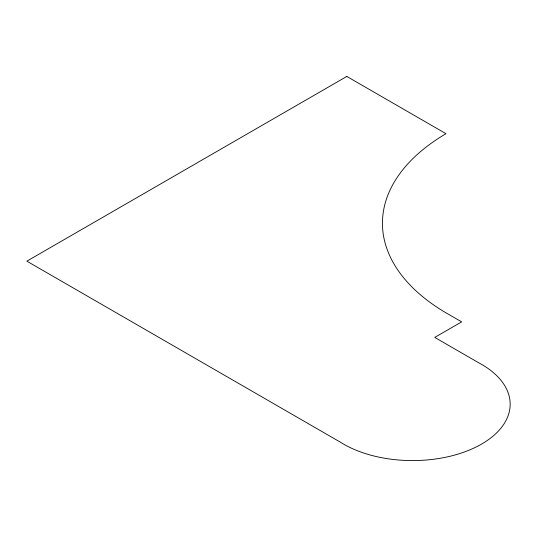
<?xml version="1.0" encoding="UTF-8"?>
<svg xmlns="http://www.w3.org/2000/svg" width="537" height="537" viewBox="0 0 537 537"><rect width="100%" height="100%" fill="white"/><g stroke="black" fill="none" stroke-linecap="round" stroke-linejoin="round"><path stroke-width="0.81" d="M346.808 76.435L26.85 261.163L340.223 442.085A97.633 56.372 0 0 0 481.582 444.072A97.633 56.372 0 0 0 478.138 362.462L434.748 337.411L461.672 321.871L448.684 314.373A221.137 127.672 0 0 1 445.985 133.693L346.808 76.435"/></g></svg>
